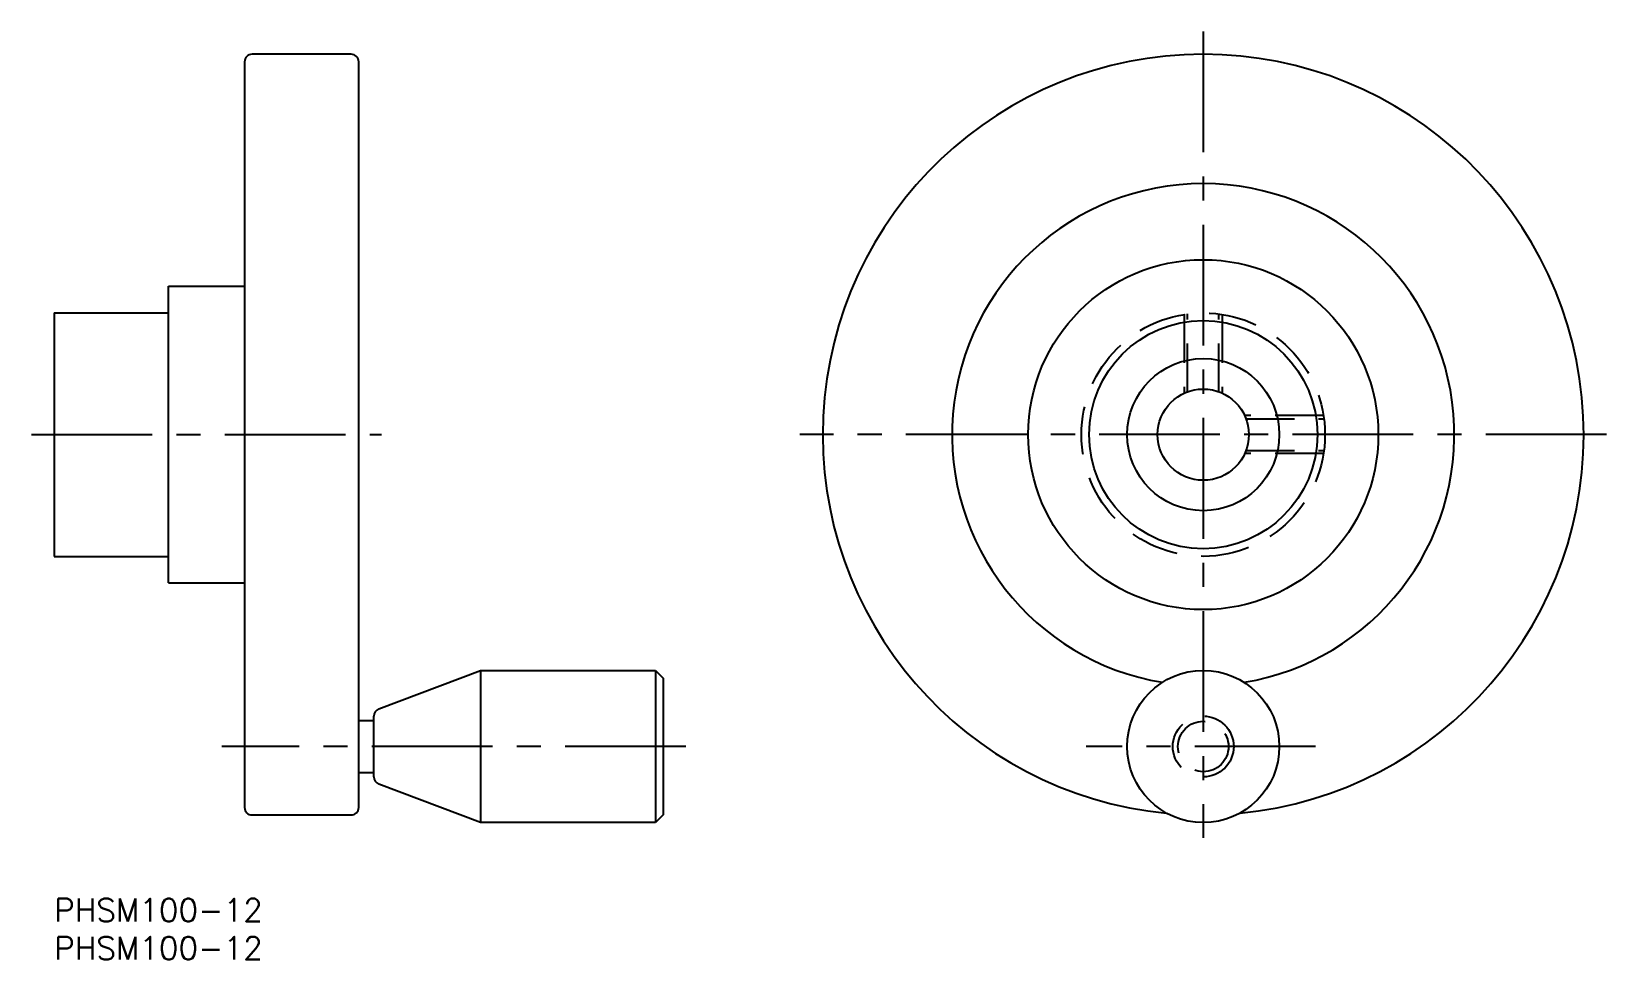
# Model space of a CAD drawing. Extents: x -3 to 204, y -8 to 114.
import ezdxf

# ---------------------------------------------------------------- set-up
doc = ezdxf.new("R2010")
doc.units = 0
doc.header["$LTSCALE"] = 0.5
doc.linetypes.add('CENTER', pattern=[50.8, 31.75, -6.35, 6.35, -6.35])
doc.linetypes.add('DASHED', pattern=[19.05, 12.7, -6.35])
doc.layers.get('0').update_dxf_attribs({"linetype": 'CONTINUOUS'})
for name, color, linetype in [('MSM_CENTER', 1, 'CENTER'), ('MSM_CONTINUOUS', 7, 'CONTINUOUS'), ('MSM_DASHED', 4, 'DASHED'), ('MSM_PART_NUMBER', 7, 'CONTINUOUS')]:
    doc.layers.add(name, color=color, linetype=linetype)
doc.styles.get("Standard").update_dxf_attribs({"font": 'txt.shx', "height": 3, "bigfont": 'bigfont.shx'})

# ---------------------------------------------------------------- blocks, each defined once
blk = doc.blocks.new('*U2')
at = {"layer": 'MSM_PART_NUMBER'}
blk.add_text('PHSM100-12', height=3, dxfattribs=at).set_placement((0, -3))
blk = doc.blocks.new('*U3')
at = {"layer": 'MSM_PART_NUMBER'}
blk.add_text('PHSM100-12', height=3, dxfattribs=at).set_placement((0, -8))

msp = doc.modelspace()

# ---------------------------------------------------------------- linework, layer by layer
msp.add_circle((151, 61), 15)
at = {"layer": 'MSM_CENTER'}
for p, q in [((151, 114), (151, 8)), ((-3, 61), (43, 61)), ((204, 61), (98, 61)), ((83, 20), (22, 20)), ((165.76, 20), (135.62, 20))]:
    msp.add_line(p, q, dxfattribs=at)
at = {"layer": 'MSM_CONTINUOUS'}
for p, q in [((25, 110), (25, 12)), ((39, 111), (26, 111)), ((40, 12), (40, 110)), ((15, 41.5), (15, 80.5)), ((15, 80.5), (25, 80.5)), ((0, 77), (0, 45)), ((0, 77), (15, 77)), ((0, 45), (15, 45)), ((15, 41.5), (25, 41.5)), ((42.65, 24.94), (56, 30)), ((56, 30), (56, 10)), ((56, 30), (79, 30)), ((79, 30), (79, 10)), ((79, 30), (80, 29)), ((80, 29), (80, 11)), ((40, 23.44), (42, 23.44)), ((42, 16), (42, 24)), ((42, 16.56), (40, 16.56)), ((56, 10), (42.65, 15.06)), ((26, 11), (39, 11)), ((80, 11), (79, 10)), ((79, 10), (56, 10))]:
    msp.add_line(p, q, dxfattribs=at)
for centre, radius in [((151, 61), 23), ((151, 61), 10), ((151, 61), 6), ((151, 20), 10)]:
    msp.add_circle(centre, radius, dxfattribs=at)
for centre, radius, start, end in [((26, 110), 1, 90, 180), ((39, 110), 1, 360, 90), ((151, 61), 50, 275.5181, 264.4819), ((151, 61), 33, 279.3564, 260.6436), ((43, 24), 1, 110.7702, 180), ((43, 16), 1, 180, 249.2298), ((26, 12), 1, 180, 270), ((39, 12), 1, 270, 0)]:
    msp.add_arc(centre, radius, start, end, dxfattribs=at)
at = {"layer": 'MSM_DASHED'}
for p, q in [((148.5, 76.8), (148.5, 66.45)), ((148.93, 66.63), (148.93, 76.87)), ((153.07, 66.63), (153.07, 76.87)), ((153.5, 76.8), (153.5, 66.45)), ((166.8, 63.5), (156.45, 63.5)), ((156.63, 63.07), (166.87, 63.07)), ((166.8, 58.5), (156.45, 58.5)), ((156.63, 58.93), (166.87, 58.93))]:
    msp.add_line(p, q, dxfattribs=at)
for centre, radius in [((151, 61), 16), ((151, 20), 4), ((151, 20), 3.32)]:
    msp.add_circle(centre, radius, dxfattribs=at)

# ---------------------------------------------------------------- block references
at = {"layer": 'MSM_CONTINUOUS'}
for name in ['*U2', '*U3']:
    msp.add_blockref(name, (0, 0), dxfattribs=at)

doc.saveas('drawing.dxf')
